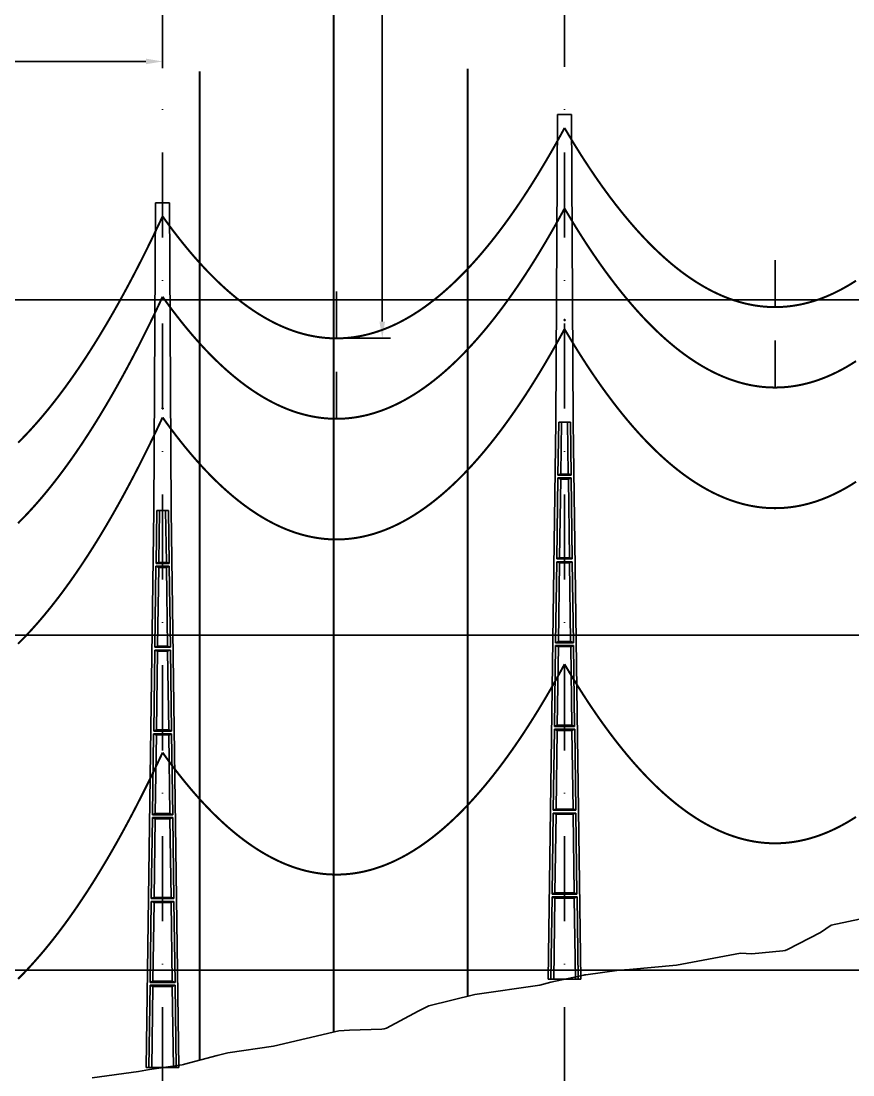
# Model space of a CAD drawing. Header units: metres. Extents: x -121 to 9872, y 3505 to 10721.
# Drawn here: x 6388.8 to 6513, y 6311.4 to 6468.6 of the extents above; entities that cross this region are included whole.
import ezdxf

# ---------------------------------------------------------------- set-up
doc = ezdxf.new("R2010")
doc.units = ezdxf.units.M
doc.header["$PDMODE"] = 2
doc.linetypes.add('DASHDOT', pattern=[25.4, 12.7, -6.35, 0, -6.35])
doc.linetypes.add('DASHED', pattern=[0.75, 0.5, -0.25])
for name, color, linetype in [('C-ROAD-PROF', 2, 'DASHED'), ('CON-EOL- FO', 101, 'Continuous'), ('CON-EOL- PROJEÇÃO', 22, 'Continuous'), ('CON-EOL-CA ARBUTUS', 144, 'Continuous'), ('CON-LTs-EXISTENTES', 180, 'Continuous'), ('cotas', 7, 'Continuous'), ('GRID', 253, 'Continuous'), ('POSTE DT', 7, 'Continuous')]:
    doc.layers.add(name, color=color, linetype=linetype)
doc.styles.get("Standard").update_dxf_attribs({"font": 'arial.ttf'})
doc.dimstyles.new('Copy of ISO-25', dxfattribs={"dimtxt": 2, "dimasz": 2.5, "dimexe": 1.25, "dimexo": 0.625, "dimtad": 1, "dimlfac": 0.1, "dimzin": 9, "dimtxsty": 'Standard', "dimcen": 2.5, "dimaunit": 1, "dimadec": 4, "dimazin": 3, "dimtfac": 1, "dimtmove": 0, "dimatfit": 3, "dimarcsym": 0})
doc.dimstyles.new('ISO-25', dxfattribs={"dimtxt": 2.5, "dimasz": 2.5, "dimexe": 1.25, "dimexo": 0.625, "dimtad": 1, "dimzin": 1, "dimtxsty": 'Standard', "dimcen": 2.5, "dimaunit": 1, "dimadec": 3, "dimazin": 3, "dimtfac": 1, "dimtmove": 0, "dimatfit": 3, "dimfxlon": 1, "dimarcsym": 0})

# ---------------------------------------------------------------- blocks, each defined once
blk = doc.blocks.new('*U10')
at = {"layer": 'POSTE DT', "extrusion": (0, 1, 0)}
for p, q in [((-3.31, 406.59), (-4.05, 262)), ((-3.31, 406.59), (3.31, 406.59)), ((3.31, 406.59), (4.06, 262)), ((-4.05, 262), (-7.72, 0)), ((-4.05, 262), (-4.05, 262)), ((-2.73, 262), (-3.08, 237.05)), ((-2.73, 262), (2.75, 262)), ((-1.42, 262), (-1.77, 237.57)), ((1.43, 262), (1.77, 237.57)), ((2.75, 262), (3.1, 237.05)), ((4.06, 262), (7.72, 0)), ((-3.1, 235.74), (-3.63, 197.65)), ((3.11, 235.73), (-3.1, 235.74)), ((3.1, 237.05), (-3.08, 237.05)), ((-1.8, 235.21), (-2.32, 198.19)), ((1.8, 235.21), (2.32, 198.19)), ((3.11, 235.73), (3.65, 197.65)), ((-3.65, 196.34), (-4.19, 158.25)), ((-2.35, 195.8), (-2.87, 158.8)), ((2.35, 195.8), (2.87, 158.8)), ((3.66, 196.34), (4.2, 158.25)), ((-4.21, 156.94), (-4.74, 118.85)), ((-2.9, 156.39), (-3.42, 119.41)), ((2.91, 156.39), (3.42, 119.41)), ((4.21, 156.94), (4.75, 118.85)), ((-4.76, 117.54), (-5.29, 79.45)), ((4.77, 117.54), (-4.76, 117.54)), ((4.75, 118.85), (-4.74, 118.85)), ((-3.46, 116.98), (-3.97, 80.02)), ((3.46, 116.98), (3.98, 80.02)), ((4.77, 117.54), (5.3, 79.45)), ((5.3, 79.45), (-5.29, 79.45)), ((-5.31, 78.14), (-5.85, 40.06)), ((5.32, 78.14), (-5.31, 78.14)), ((-4.01, 77.57), (-4.53, 40.63)), ((4.01, 77.57), (4.53, 40.63)), ((5.32, 78.14), (5.85, 40.06)), ((5.85, 40.06), (-5.85, 40.06)), ((-5.86, 38.74), (-6.41, 0)), ((5.87, 38.74), (-5.86, 38.74)), ((-4.56, 38.17), (-5.1, 0)), ((4.56, 38.17), (5.1, 0)), ((5.87, 38.74), (6.41, 0)), ((-6.41, 0), (-7.72, 0)), ((-5.1, 0), (-6.41, 0)), ((5.1, 0), (-5.1, 0)), ((6.41, 0), (5.1, 0)), ((7.72, 0), (6.41, 0))]:
    blk.add_line(p, q, dxfattribs=at)
at = {"layer": 'POSTE DT', "ltscale": 3}
for points in [[(-3.65, 196.34), (3.66, 196.34)], [(-3.63, 197.65), (3.65, 197.65)], [(-4.21, 156.94), (4.21, 156.94)], [(4.2, 158.25), (-4.19, 158.25)]]:
    blk.add_lwpolyline(points, dxfattribs=at)
at = {"layer": 'POSTE DT'}
for points, knots in [([(0.25, 309.94), (0.25, 309.93), (0.25, 309.93), (0.25, 309.92), (0.25, 309.91), (0.25, 309.9), (0.25, 309.89), (0.24, 309.85), (0.22, 309.82), (0.19, 309.77), (0.16, 309.74), (0.11, 309.71), (0.08, 309.7), (0.01, 309.68), (-0.02, 309.68), (-0.08, 309.7), (-0.11, 309.71), (-0.16, 309.74), (-0.18, 309.76), (-0.21, 309.8), (-0.22, 309.82), (-0.24, 309.85), (-0.24, 309.87), (-0.25, 309.89), (-0.25, 309.9), (-0.25, 309.92), (-0.25, 309.92), (-0.25, 309.93), (-0.25, 309.94), (-0.25, 309.95), (-0.25, 309.95), (-0.25, 309.96), (-0.25, 309.97), (-0.24, 310), (-0.23, 310.02), (-0.21, 310.07), (-0.2, 310.09), (-0.15, 310.14), (-0.13, 310.15), (-0.07, 310.18), (-0.03, 310.19), (0.03, 310.19), (0.06, 310.18), (0.12, 310.16), (0.14, 310.14), (0.18, 310.11), (0.2, 310.09), (0.21, 310.06), (0.22, 310.05), (0.23, 310.04), (0.24, 310.01), (0.24, 309.99), (0.25, 309.97), (0.25, 309.96), (0.25, 309.95), (0.25, 309.94), (0.25, 309.94), (0.25, 309.94), (0.25, 309.94)], [-54.728303, -54.728303, -54.728303, -54.728303, -54.309038, -54.309038, -53.647169, -53.647169, -52.532885, -52.532885, -48.86224, -48.86224, -45.282765, -45.282765, -41.52867, -41.52867, -37.867486, -37.867486, -34.454589, -34.454589, -31.301423, -31.301423, -28.48103, -28.48103, -26.961755, -26.961755, -25.7544, -25.7544, -25.136228, -25.136228, -24.64409, -24.64409, -24.094201, -24.094201, -23.191199, -23.191199, -20.494482, -20.494482, -17.342863, -17.342863, -13.645538, -13.645538, -9.835989, -9.835989, -6.296781, -6.296781, -3.005029, -3.005029, 0, 0, 0, 1.527594, 1.527594, 3.697216, 3.697216, 4.489727, 4.489727, 5.01438, 5.01438, 5.095313, 5.095313, 5.095313, 5.095313]), ([(-3.1, 235.74), (-2.88, 235.65), (-2.67, 235.56), (-2.23, 235.39), (-2.02, 235.3), (-1.8, 235.21)], [0.055576, 0.055576, 0.055576, 0.055576, 56.767409, 56.767409, 113.50757, 113.50757, 113.50757, 113.50757]), ([(-1.77, 237.57), (-1.99, 237.49), (-2.21, 237.4), (-2.64, 237.22), (-2.86, 237.14), (-3.08, 237.05)], [0, 0, 0, 0, 56.660495, 56.660495, 113.412826, 113.412826, 113.412826, 113.412826]), ([(-1.8, 235.21), (-1.2, 235.21), (-0.6, 235.21), (0.6, 235.21), (1.2, 235.21), (1.8, 235.21)], [0, 0, 0, 0, 68.567797, 68.567797, 137.136247, 137.136247, 137.136247, 137.136247]), ([(1.77, 237.57), (1.18, 237.57), (0.59, 237.57), (-0.59, 237.57), (-1.18, 237.57), (-1.77, 237.57)], [0, 0, 0, 0, 67.306894, 67.306894, 134.614447, 134.614447, 134.614447, 134.614447]), ([(3.1, 237.05), (2.87, 237.14), (2.65, 237.23), (2.21, 237.4), (1.99, 237.49), (1.77, 237.57)], [0, 0, 0, 0, 56.738948, 56.738948, 113.38731, 113.38731, 113.38731, 113.38731]), ([(1.8, 235.21), (2.02, 235.3), (2.24, 235.38), (2.68, 235.56), (2.89, 235.65), (3.11, 235.73)], [0, 0, 0, 0, 56.845349, 56.845349, 113.599799, 113.599799, 113.599799, 113.599799]), ([(-3.65, 196.34), (-3.43, 196.25), (-3.22, 196.16), (-2.78, 195.98), (-2.57, 195.89), (-2.35, 195.8)], [0.054307, 0.054307, 0.054307, 0.054307, 63.527131, 63.527131, 127.063246, 127.063246, 127.063246, 127.063246]), ([(-2.32, 198.19), (-2.54, 198.1), (-2.76, 198.01), (-3.2, 197.83), (-3.41, 197.74), (-3.63, 197.65)], [0, 0, 0, 0, 63.412073, 63.412073, 126.777421, 126.777421, 126.777421, 126.777421]), ([(-2.35, 195.8), (-1.57, 195.8), (-0.78, 195.8), (0.79, 195.8), (1.57, 195.8), (2.35, 195.8)], [0, 0, 0, 0, 89.585713, 89.585713, 179.17191, 179.17191, 179.17191, 179.17191]), ([(2.32, 198.19), (1.55, 198.19), (0.77, 198.19), (-0.77, 198.19), (-1.55, 198.19), (-2.32, 198.19)], [0, 0, 0, 0, 88.31008, 88.31008, 176.620652, 176.620652, 176.620652, 176.620652]), ([(3.65, 197.65), (3.43, 197.74), (3.2, 197.83), (2.76, 198.01), (2.54, 198.1), (2.32, 198.19)], [0, 0, 0, 0, 63.488119, 63.488119, 126.880939, 126.880939, 126.880939, 126.880939]), ([(2.35, 195.8), (2.57, 195.89), (2.79, 195.98), (3.23, 196.16), (3.45, 196.25), (3.66, 196.34)], [0, 0, 0, 0, 63.60246, 63.60246, 127.109696, 127.109696, 127.109696, 127.109696]), ([(-2.87, 158.8), (-3.09, 158.71), (-3.31, 158.62), (-3.75, 158.43), (-3.97, 158.34), (-4.19, 158.25)], [0, 0, 0, 0, 70.301707, 70.301707, 140.590947, 140.590947, 140.590947, 140.590947]), ([(2.87, 158.8), (1.92, 158.8), (0.96, 158.8), (-0.96, 158.8), (-1.91, 158.8), (-2.87, 158.8)], [0, 0, 0, 0, 109.314454, 109.314454, 218.629264, 218.629264, 218.629264, 218.629264]), ([(4.2, 158.25), (3.98, 158.34), (3.76, 158.44), (3.31, 158.62), (3.09, 158.71), (2.87, 158.8)], [0, 0, 0, 0, 70.379198, 70.379198, 140.659718, 140.659718, 140.659718, 140.659718]), ([(-4.21, 156.94), (-3.99, 156.85), (-3.77, 156.75), (-3.34, 156.57), (-3.12, 156.48), (-2.9, 156.39)], [0.053423, 0.053423, 0.053423, 0.053423, 70.429742, 70.429742, 140.90167, 140.90167, 140.90167, 140.90167]), ([(-2.9, 156.39), (-1.94, 156.39), (-0.97, 156.39), (0.97, 156.39), (1.94, 156.39), (2.91, 156.39)], [0, 0, 0, 0, 110.60219, 110.60219, 221.20473, 221.20473, 221.20473, 221.20473]), ([(2.91, 156.39), (3.12, 156.48), (3.34, 156.57), (3.78, 156.75), (4, 156.85), (4.21, 156.94)], [0, 0, 0, 0, 70.506649, 70.506649, 140.914701, 140.914701, 140.914701, 140.914701]), ([(-3.42, 119.41), (-3.64, 119.32), (-3.86, 119.23), (-4.3, 119.04), (-4.52, 118.95), (-4.74, 118.85)], [0, 0, 0, 0, 77.299547, 77.299547, 154.618634, 154.618634, 154.618634, 154.618634]), ([(3.42, 119.41), (2.28, 119.41), (1.14, 119.41), (-1.14, 119.41), (-2.28, 119.41), (-3.42, 119.41)], [0, 0, 0, 0, 130.319901, 130.319901, 260.640046, 260.640046, 260.640046, 260.640046]), ([(4.75, 118.85), (4.53, 118.95), (4.31, 119.04), (3.87, 119.23), (3.64, 119.32), (3.42, 119.41)], [0, 0, 0, 0, 77.381597, 77.381597, 154.66183, 154.66183, 154.66183, 154.66183]), ([(-4.76, 117.54), (-4.54, 117.45), (-4.32, 117.35), (-3.89, 117.17), (-3.67, 117.07), (-3.46, 116.98)], [0.052784, 0.052784, 0.052784, 0.052784, 77.438432, 77.438432, 154.950301, 154.950301, 154.950301, 154.950301]), ([(-3.46, 116.98), (-2.3, 116.98), (-1.15, 116.98), (1.15, 116.98), (2.31, 116.98), (3.46, 116.98)], [0, 0, 0, 0, 131.617604, 131.617604, 263.235447, 263.235447, 263.235447, 263.235447]), ([(3.46, 116.98), (3.68, 117.07), (3.89, 117.17), (4.33, 117.35), (4.55, 117.45), (4.77, 117.54)], [0, 0, 0, 0, 77.520013, 77.520013, 154.938747, 154.938747, 154.938747, 154.938747]), ([(-3.97, 80.02), (-4.19, 79.93), (-4.41, 79.83), (-4.85, 79.64), (-5.07, 79.55), (-5.29, 79.45)], [0, 0, 0, 0, 84.379671, 84.379671, 168.809376, 168.809376, 168.809376, 168.809376]), ([(3.98, 80.02), (2.65, 80.02), (1.33, 80.02), (-1.32, 80.02), (-2.65, 80.02), (-3.97, 80.02)], [0, 0, 0, 0, 151.326157, 151.326157, 302.652465, 302.652465, 302.652465, 302.652465]), ([(5.3, 79.45), (5.08, 79.55), (4.86, 79.64), (4.42, 79.83), (4.2, 79.93), (3.98, 80.02)], [0, 0, 0, 0, 84.46863, 84.46863, 168.833721, 168.833721, 168.833721, 168.833721]), ([(-5.31, 78.14), (-5.09, 78.05), (-4.88, 77.95), (-4.44, 77.76), (-4.23, 77.67), (-4.01, 77.57)], [0.052308, 0.052308, 0.052308, 0.052308, 84.527725, 84.527725, 169.158824, 169.158824, 169.158824, 169.158824]), ([(-4.01, 77.57), (-2.67, 77.57), (-1.34, 77.57), (1.34, 77.57), (2.67, 77.57), (4.01, 77.57)], [0, 0, 0, 0, 152.632212, 152.632212, 305.264569, 305.264569, 305.264569, 305.264569]), ([(4.01, 77.57), (4.23, 77.67), (4.45, 77.76), (4.88, 77.95), (5.1, 78.05), (5.32, 78.14)], [0, 0, 0, 0, 84.616316, 84.616316, 169.129178, 169.129178, 169.129178, 169.129178]), ([(-4.53, 40.63), (-4.75, 40.53), (-4.97, 40.44), (-5.41, 40.25), (-5.63, 40.15), (-5.85, 40.06)], [0, 0, 0, 0, 91.523648, 91.523648, 183.126775, 183.126775, 183.126775, 183.126775]), ([(4.53, 40.63), (3.02, 40.63), (1.51, 40.63), (-1.51, 40.63), (-3.02, 40.63), (-4.53, 40.63)], [0, 0, 0, 0, 172.33304, 172.33304, 344.666151, 344.666151, 344.666151, 344.666151]), ([(5.85, 40.06), (5.63, 40.15), (5.41, 40.25), (4.97, 40.44), (4.75, 40.53), (4.53, 40.63)], [0, 0, 0, 0, 91.621326, 91.621326, 183.137324, 183.137324, 183.137324, 183.137324]), ([(-5.86, 38.74), (-5.65, 38.65), (-5.43, 38.55), (-5, 38.36), (-4.78, 38.26), (-4.56, 38.17)], [0.026524, 0.026524, 0.026524, 0.026524, 91.679563, 91.679563, 183.466041, 183.466041, 183.466041, 183.466041]), ([(-4.56, 38.17), (-3.04, 38.17), (-1.52, 38.17), (1.52, 38.17), (3.04, 38.17), (4.56, 38.17)], [0, 0, 0, 0, 173.646192, 173.646192, 347.292451, 347.292451, 347.292451, 347.292451]), ([(4.56, 38.17), (4.78, 38.26), (5, 38.36), (5.43, 38.55), (5.65, 38.65), (5.87, 38.74)], [0, 0, 0, 0, 91.776928, 91.776928, 183.448614, 183.448614, 183.448614, 183.448614])]:
    blk.add_open_spline(points, degree=3, knots=knots, dxfattribs=at)
blk = doc.blocks.new('*D391')
at = {"layer": 'cotas', "color": 0, "lineweight": -2, "transparency": 16777216}
for p, q in [((6338.84, 6461.56), (6338.84, 6463.81)), ((6409.97, 6461.56), (6409.97, 6463.81)), ((6341.34, 6462.56), (6407.47, 6462.56))]:
    blk.add_line(p, q, dxfattribs=at)
at = {"layer": 'cotas', "color": 0, "transparency": 16777216}
for points in [[(6341.34, 6462.98), (6341.34, 6462.14), (6338.84, 6462.56)], [(6407.47, 6462.98), (6407.47, 6462.14), (6409.97, 6462.56)]]:
    blk.add_solid(points, dxfattribs=at)
at = {"layer": 'Defpoints', "color": 0, "transparency": 16777216}
for p in [(6409.97, 6462.56), (6409.97, 6441.45), (6338.84, 6434.06)]:
    blk.add_point(p, dxfattribs=at)
at = {"layer": 'cotas', "color": 0, "transparency": 16777216, "insert": (6374.41, 6464.44), "char_height": 2.5, "attachment_point": 5}
blk.add_mtext('71.12', dxfattribs=at)
blk = doc.blocks.new('*D435')
at = {"layer": 'cotas', "color": 0, "lineweight": -2, "transparency": 16777216}
for p, q in [((6436.16, 6553.45), (6444.01, 6553.45)), ((6442.76, 6423.75), (6442.76, 6550.95)), ((6436.12, 6421.25), (6444.01, 6421.25))]:
    blk.add_line(p, q, dxfattribs=at)
at = {"layer": 'cotas', "color": 0, "transparency": 16777216}
for points in [[(6442.34, 6550.95), (6443.18, 6550.95), (6442.76, 6553.45)], [(6442.34, 6423.75), (6443.18, 6423.75), (6442.76, 6421.25)]]:
    blk.add_solid(points, dxfattribs=at)
at = {"layer": 'Defpoints', "color": 0, "transparency": 16777216}
for p in [(6435.53, 6553.45), (6442.76, 6553.45), (6435.49, 6421.25)]:
    blk.add_point(p, dxfattribs=at)
at = {"layer": 'cotas', "color": 0, "transparency": 16777216, "insert": (6440.93, 6487.35), "char_height": 2, "attachment_point": 5, "rotation": 90}
blk.add_mtext('13,22', dxfattribs=at)

msp = doc.modelspace()

# ---------------------------------------------------------------- linework, layer by layer
at = {"layer": 'C-ROAD-PROF', "color": 0, "linetype": 'Continuous', "lineweight": -3}
msp.add_lwpolyline([(6399.466, 6310.907), (6406.353, 6311.888), (6408.029, 6312.178), (6412.913, 6312.874), (6413.069, 6312.9), (6413.227, 6312.939), (6418.132, 6314.271), (6419.732, 6314.659), (6426.528, 6315.667), (6436.282, 6317.919), (6437.867, 6318.014), (6442.689, 6318.161), (6443.035, 6318.228), (6443.378, 6318.352), (6448.104, 6320.856), (6449.714, 6321.65), (6456.558, 6323.335), (6466.286, 6324.745), (6467.939, 6325.205), (6472.843, 6326.247), (6473.002, 6326.269), (6473.16, 6326.302), (6478.115, 6326.973), (6479.687, 6327.073), (6486.698, 6327.735), (6496.253, 6329.498), (6497.944, 6329.427), (6502.546, 6329.875), (6502.898, 6329.938), (6503.24, 6330.09), (6508.16, 6332.604), (6509.751, 6333.707), (6516.587, 6335.152)], dxfattribs=at)
at = {"layer": 'CON-EOL- FO', "const_width": 0.3}
for points in [[(6409.968, 6409.453), (6410.267, 6409.036), (6410.565, 6408.624), (6410.864, 6408.216), (6411.162, 6407.814), (6411.461, 6407.416), (6411.759, 6407.023), (6412.058, 6406.635), (6412.356, 6406.252), (6412.655, 6405.874), (6412.953, 6405.5), (6413.252, 6405.131), (6413.55, 6404.768), (6413.849, 6404.409), (6414.147, 6404.055), (6414.446, 6403.705), (6414.744, 6403.361), (6415.043, 6403.021), (6415.341, 6402.687), (6415.64, 6402.357), (6415.938, 6402.032), (6416.237, 6401.712), (6416.535, 6401.396), (6416.834, 6401.086), (6417.133, 6400.78), (6417.431, 6400.479), (6417.73, 6400.183), (6418.028, 6399.892), (6418.327, 6399.606), (6418.625, 6399.324), (6418.924, 6399.047), (6419.222, 6398.775), (6419.521, 6398.508), (6419.819, 6398.246), (6420.118, 6397.989), (6420.416, 6397.736), (6420.715, 6397.489), (6421.013, 6397.246), (6421.312, 6397.008), (6421.61, 6396.774), (6421.909, 6396.546), (6422.207, 6396.322), (6422.506, 6396.104), (6422.804, 6395.89), (6423.103, 6395.681), (6423.401, 6395.476), (6423.7, 6395.277), (6423.998, 6395.082), (6424.297, 6394.892), (6424.595, 6394.707), (6424.894, 6394.527), (6425.192, 6394.352), (6425.491, 6394.181), (6425.789, 6394.016), (6426.088, 6393.855), (6426.386, 6393.699), (6426.685, 6393.547), (6426.983, 6393.401), (6427.282, 6393.259), (6427.58, 6393.122), (6427.879, 6392.99), (6428.177, 6392.863), (6428.476, 6392.741), (6428.774, 6392.623), (6429.073, 6392.511), (6429.371, 6392.403), (6429.67, 6392.299), (6429.968, 6392.201), (6430.267, 6392.108), (6430.565, 6392.019), (6430.864, 6391.935), (6431.162, 6391.856), (6431.461, 6391.782), (6431.759, 6391.712), (6432.058, 6391.648), (6432.356, 6391.588), (6432.655, 6391.533), (6432.953, 6391.483), (6433.252, 6391.437), (6433.55, 6391.397), (6433.849, 6391.361), (6434.147, 6391.33), (6434.446, 6391.304), (6434.744, 6391.283), (6435.043, 6391.266), (6435.341, 6391.255), (6435.64, 6391.248), (6435.938, 6391.246), (6436.237, 6391.248), (6436.535, 6391.256), (6436.834, 6391.268), (6437.133, 6391.285), (6437.431, 6391.307), (6437.73, 6391.334), (6438.028, 6391.366), (6438.327, 6391.402), (6438.625, 6391.443), (6438.924, 6391.489), (6439.222, 6391.54), (6439.521, 6391.596), (6439.819, 6391.656), (6440.118, 6391.722), (6440.416, 6391.792), (6440.715, 6391.867), (6441.013, 6391.946), (6441.312, 6392.031), (6441.61, 6392.12), (6441.909, 6392.215), (6442.207, 6392.314), (6442.506, 6392.417), (6442.804, 6392.526), (6443.103, 6392.639), (6443.401, 6392.758), (6443.7, 6392.881), (6443.998, 6393.008), (6444.297, 6393.141), (6444.595, 6393.279), (6444.894, 6393.421), (6445.192, 6393.568), (6445.491, 6393.72), (6445.789, 6393.877), (6446.088, 6394.038), (6446.386, 6394.205), (6446.685, 6394.376), (6446.983, 6394.552), (6447.282, 6394.733), (6447.58, 6394.919), (6447.879, 6395.109), (6448.177, 6395.304), (6448.476, 6395.504), (6448.774, 6395.709), (6449.073, 6395.919), (6449.371, 6396.134), (6449.67, 6396.353), (6449.968, 6396.577), (6450.267, 6396.807), (6450.565, 6397.04), (6450.864, 6397.279), (6451.162, 6397.523), (6451.461, 6397.771), (6451.759, 6398.024), (6452.058, 6398.282), (6452.356, 6398.545), (6452.655, 6398.813), (6452.953, 6399.085), (6453.252, 6399.363), (6453.55, 6399.645), (6453.849, 6399.932), (6454.147, 6400.224), (6454.446, 6400.521), (6454.744, 6400.822), (6455.043, 6401.128), (6455.341, 6401.44), (6455.64, 6401.756), (6455.938, 6402.077), (6456.237, 6402.402), (6456.535, 6402.733), (6456.834, 6403.068), (6457.133, 6403.408), (6457.431, 6403.754), (6457.73, 6404.103), (6458.028, 6404.458), (6458.327, 6404.818), (6458.625, 6405.182), (6458.924, 6405.552), (6459.222, 6405.926), (6459.521, 6406.305), (6459.819, 6406.689), (6460.118, 6407.077), (6460.416, 6407.471), (6460.715, 6407.869), (6461.013, 6408.273), (6461.312, 6408.681), (6461.61, 6409.094), (6461.909, 6409.511), (6462.207, 6409.934), (6462.506, 6410.362), (6462.804, 6410.794), (6463.103, 6411.231), (6463.401, 6411.673), (6463.7, 6412.12), (6463.998, 6412.572), (6464.297, 6413.029), (6464.595, 6413.491), (6464.894, 6413.957), (6465.192, 6414.428), (6465.491, 6414.905), (6465.789, 6415.386), (6466.088, 6415.872), (6466.386, 6416.363), (6466.685, 6416.858), (6466.983, 6417.359), (6467.282, 6417.864), (6467.58, 6418.375), (6467.879, 6418.89), (6468.177, 6419.41), (6468.476, 6419.935), (6468.774, 6420.465), (6469.073, 6421), (6469.371, 6421.539), (6469.67, 6422.084), (6469.968, 6422.633)], [(6469.968, 6422.633), (6470.316, 6422.043), (6470.664, 6421.46), (6471.013, 6420.883), (6471.361, 6420.313), (6471.709, 6419.749), (6472.057, 6419.192), (6472.405, 6418.642), (6472.753, 6418.098), (6473.101, 6417.561), (6473.449, 6417.031), (6473.797, 6416.507), (6474.145, 6415.99), (6474.493, 6415.479), (6474.841, 6414.975), (6475.189, 6414.478), (6475.537, 6413.987), (6475.885, 6413.503), (6476.233, 6413.026), (6476.581, 6412.555), (6476.93, 6412.09), (6477.278, 6411.632), (6477.626, 6411.181), (6477.974, 6410.737), (6478.322, 6410.299), (6478.67, 6409.867), (6479.018, 6409.443), (6479.366, 6409.024), (6479.714, 6408.613), (6480.062, 6408.208), (6480.41, 6407.809), (6480.758, 6407.417), (6481.106, 6407.032), (6481.454, 6406.654), (6481.802, 6406.281), (6482.15, 6405.916), (6482.498, 6405.557), (6482.847, 6405.204), (6483.195, 6404.859), (6483.543, 6404.519), (6483.891, 6404.187), (6484.239, 6403.861), (6484.587, 6403.541), (6484.935, 6403.228), (6485.283, 6402.922), (6485.631, 6402.622), (6485.979, 6402.329), (6486.327, 6402.042), (6486.675, 6401.762), (6487.023, 6401.488), (6487.371, 6401.221), (6487.719, 6400.961), (6488.067, 6400.707), (6488.415, 6400.459), (6488.764, 6400.219), (6489.112, 6399.984), (6489.46, 6399.757), (6489.808, 6399.536), (6490.156, 6399.321), (6490.504, 6399.113), (6490.852, 6398.912), (6491.2, 6398.717), (6491.548, 6398.528), (6491.896, 6398.346), (6492.244, 6398.171), (6492.592, 6398.002), (6492.94, 6397.84), (6493.288, 6397.685), (6493.636, 6397.536), (6493.984, 6397.393), (6494.333, 6397.257), (6494.681, 6397.128), (6495.029, 6397.005), (6495.377, 6396.888), (6495.725, 6396.779), (6496.073, 6396.675), (6496.421, 6396.579), (6496.769, 6396.488), (6497.117, 6396.405), (6497.465, 6396.328), (6497.813, 6396.257), (6498.161, 6396.193), (6498.509, 6396.136), (6498.857, 6396.085), (6499.205, 6396.04), (6499.553, 6396.003), (6499.901, 6395.971), (6500.25, 6395.946), (6500.598, 6395.928), (6500.946, 6395.917), (6501.294, 6395.911), (6501.642, 6395.913), (6501.99, 6395.921), (6502.338, 6395.935), (6502.686, 6395.956), (6503.034, 6395.984), (6503.382, 6396.018), (6503.73, 6396.059), (6504.078, 6396.106), (6504.426, 6396.16), (6504.774, 6396.22), (6505.122, 6396.287), (6505.47, 6396.36), (6505.818, 6396.44), (6506.167, 6396.526), (6506.515, 6396.619), (6506.863, 6396.719), (6507.211, 6396.825), (6507.559, 6396.938), (6507.907, 6397.057), (6508.255, 6397.182), (6508.603, 6397.315), (6508.951, 6397.453), (6509.299, 6397.599), (6509.647, 6397.751), (6509.995, 6397.909), (6510.343, 6398.074), (6510.691, 6398.246), (6511.039, 6398.424), (6511.387, 6398.608), (6511.735, 6398.8), (6512.084, 6398.997), (6512.432, 6399.202), (6512.78, 6399.412), (6513.128, 6399.63), (6513.476, 6399.854)], [(6388.403, 6375.677), (6388.756, 6376.031), (6389.11, 6376.391), (6389.463, 6376.757), (6389.817, 6377.13), (6390.171, 6377.51), (6390.524, 6377.897), (6390.878, 6378.29), (6391.231, 6378.69), (6391.585, 6379.096), (6391.938, 6379.509), (6392.292, 6379.929), (6392.645, 6380.356), (6392.999, 6380.789), (6393.352, 6381.228), (6393.706, 6381.675), (6394.059, 6382.128), (6394.413, 6382.588), (6394.766, 6383.054), (6395.12, 6383.528), (6395.474, 6384.007), (6395.827, 6384.494), (6396.181, 6384.987), (6396.534, 6385.487), (6396.888, 6385.994), (6397.241, 6386.507), (6397.595, 6387.027), (6397.948, 6387.553), (6398.302, 6388.087), (6398.655, 6388.627), (6399.009, 6389.173), (6399.362, 6389.727), (6399.716, 6390.287), (6400.069, 6390.854), (6400.423, 6391.427), (6400.776, 6392.007), (6401.13, 6392.594), (6401.484, 6393.188), (6401.837, 6393.788), (6402.191, 6394.395), (6402.544, 6395.009), (6402.898, 6395.63), (6403.251, 6396.257), (6403.605, 6396.891), (6403.958, 6397.531), (6404.312, 6398.179), (6404.665, 6398.833), (6405.019, 6399.494), (6405.372, 6400.161), (6405.726, 6400.835), (6406.079, 6401.516), (6406.433, 6402.204), (6406.787, 6402.899), (6407.14, 6403.6), (6407.494, 6404.308), (6407.847, 6405.023), (6408.201, 6405.744), (6408.554, 6406.473), (6408.908, 6407.208), (6409.261, 6407.949), (6409.615, 6408.698), (6409.968, 6409.453)]]:
    msp.add_lwpolyline(points, dxfattribs=at)
at = {"layer": 'CON-EOL- PROJEÇÃO', "lineweight": 30, "const_width": 0.3}
for points in [[(6409.968, 6359.453), (6410.267, 6359.036), (6410.565, 6358.624), (6410.864, 6358.216), (6411.162, 6357.814), (6411.461, 6357.416), (6411.759, 6357.023), (6412.058, 6356.635), (6412.356, 6356.252), (6412.655, 6355.874), (6412.953, 6355.5), (6413.252, 6355.131), (6413.55, 6354.768), (6413.849, 6354.409), (6414.147, 6354.055), (6414.446, 6353.705), (6414.744, 6353.361), (6415.043, 6353.021), (6415.341, 6352.687), (6415.64, 6352.357), (6415.938, 6352.032), (6416.237, 6351.712), (6416.535, 6351.396), (6416.834, 6351.086), (6417.133, 6350.78), (6417.431, 6350.479), (6417.73, 6350.183), (6418.028, 6349.892), (6418.327, 6349.606), (6418.625, 6349.324), (6418.924, 6349.047), (6419.222, 6348.775), (6419.521, 6348.508), (6419.819, 6348.246), (6420.118, 6347.989), (6420.416, 6347.736), (6420.715, 6347.489), (6421.013, 6347.246), (6421.312, 6347.008), (6421.61, 6346.774), (6421.909, 6346.546), (6422.207, 6346.322), (6422.506, 6346.104), (6422.804, 6345.89), (6423.103, 6345.681), (6423.401, 6345.476), (6423.7, 6345.277), (6423.998, 6345.082), (6424.297, 6344.892), (6424.595, 6344.707), (6424.894, 6344.527), (6425.192, 6344.352), (6425.491, 6344.181), (6425.789, 6344.016), (6426.088, 6343.855), (6426.386, 6343.699), (6426.685, 6343.547), (6426.983, 6343.401), (6427.282, 6343.259), (6427.58, 6343.122), (6427.879, 6342.99), (6428.177, 6342.863), (6428.476, 6342.741), (6428.774, 6342.623), (6429.073, 6342.511), (6429.371, 6342.403), (6429.67, 6342.299), (6429.968, 6342.201), (6430.267, 6342.108), (6430.565, 6342.019), (6430.864, 6341.935), (6431.162, 6341.856), (6431.461, 6341.782), (6431.759, 6341.712), (6432.058, 6341.648), (6432.356, 6341.588), (6432.655, 6341.533), (6432.953, 6341.483), (6433.252, 6341.437), (6433.55, 6341.397), (6433.849, 6341.361), (6434.147, 6341.33), (6434.446, 6341.304), (6434.744, 6341.283), (6435.043, 6341.266), (6435.341, 6341.255), (6435.64, 6341.248), (6435.938, 6341.246), (6436.237, 6341.248), (6436.535, 6341.256), (6436.834, 6341.268), (6437.133, 6341.285), (6437.431, 6341.307), (6437.73, 6341.334), (6438.028, 6341.366), (6438.327, 6341.402), (6438.625, 6341.443), (6438.924, 6341.489), (6439.222, 6341.54), (6439.521, 6341.596), (6439.819, 6341.656), (6440.118, 6341.722), (6440.416, 6341.792), (6440.715, 6341.867), (6441.013, 6341.946), (6441.312, 6342.031), (6441.61, 6342.12), (6441.909, 6342.215), (6442.207, 6342.313), (6442.506, 6342.417), (6442.804, 6342.526), (6443.103, 6342.639), (6443.401, 6342.758), (6443.7, 6342.881), (6443.998, 6343.008), (6444.297, 6343.141), (6444.595, 6343.279), (6444.894, 6343.421), (6445.192, 6343.568), (6445.491, 6343.72), (6445.789, 6343.877), (6446.088, 6344.038), (6446.386, 6344.205), (6446.685, 6344.376), (6446.983, 6344.552), (6447.282, 6344.733), (6447.58, 6344.919), (6447.879, 6345.109), (6448.177, 6345.304), (6448.476, 6345.504), (6448.774, 6345.709), (6449.073, 6345.919), (6449.371, 6346.134), (6449.67, 6346.353), (6449.968, 6346.577), (6450.267, 6346.807), (6450.565, 6347.04), (6450.864, 6347.279), (6451.162, 6347.523), (6451.461, 6347.771), (6451.759, 6348.024), (6452.058, 6348.282), (6452.356, 6348.545), (6452.655, 6348.813), (6452.953, 6349.085), (6453.252, 6349.363), (6453.55, 6349.645), (6453.849, 6349.932), (6454.147, 6350.224), (6454.446, 6350.521), (6454.744, 6350.822), (6455.043, 6351.128), (6455.341, 6351.44), (6455.64, 6351.756), (6455.938, 6352.077), (6456.237, 6352.402), (6456.535, 6352.733), (6456.834, 6353.068), (6457.133, 6353.408), (6457.431, 6353.754), (6457.73, 6354.103), (6458.028, 6354.458), (6458.327, 6354.818), (6458.625, 6355.182), (6458.924, 6355.552), (6459.222, 6355.926), (6459.521, 6356.305), (6459.819, 6356.689), (6460.118, 6357.077), (6460.416, 6357.471), (6460.715, 6357.869), (6461.013, 6358.273), (6461.312, 6358.681), (6461.61, 6359.094), (6461.909, 6359.511), (6462.207, 6359.934), (6462.506, 6360.362), (6462.804, 6360.794), (6463.103, 6361.231), (6463.401, 6361.673), (6463.7, 6362.12), (6463.998, 6362.572), (6464.297, 6363.029), (6464.595, 6363.491), (6464.894, 6363.957), (6465.192, 6364.428), (6465.491, 6364.905), (6465.789, 6365.386), (6466.088, 6365.872), (6466.386, 6366.363), (6466.685, 6366.858), (6466.983, 6367.359), (6467.282, 6367.864), (6467.58, 6368.375), (6467.879, 6368.89), (6468.177, 6369.41), (6468.476, 6369.935), (6468.774, 6370.465), (6469.073, 6371), (6469.371, 6371.539), (6469.67, 6372.084), (6469.968, 6372.633)], [(6469.968, 6372.633), (6470.316, 6372.043), (6470.664, 6371.46), (6471.013, 6370.883), (6471.361, 6370.313), (6471.709, 6369.749), (6472.057, 6369.192), (6472.405, 6368.642), (6472.753, 6368.098), (6473.101, 6367.561), (6473.449, 6367.031), (6473.797, 6366.507), (6474.145, 6365.99), (6474.493, 6365.479), (6474.841, 6364.975), (6475.189, 6364.478), (6475.537, 6363.987), (6475.885, 6363.503), (6476.233, 6363.026), (6476.581, 6362.555), (6476.93, 6362.09), (6477.278, 6361.632), (6477.626, 6361.181), (6477.974, 6360.737), (6478.322, 6360.299), (6478.67, 6359.867), (6479.018, 6359.443), (6479.366, 6359.024), (6479.714, 6358.613), (6480.062, 6358.208), (6480.41, 6357.809), (6480.758, 6357.417), (6481.106, 6357.032), (6481.454, 6356.654), (6481.802, 6356.281), (6482.15, 6355.916), (6482.498, 6355.557), (6482.847, 6355.204), (6483.195, 6354.859), (6483.543, 6354.519), (6483.891, 6354.187), (6484.239, 6353.861), (6484.587, 6353.541), (6484.935, 6353.228), (6485.283, 6352.922), (6485.631, 6352.622), (6485.979, 6352.329), (6486.327, 6352.042), (6486.675, 6351.762), (6487.023, 6351.488), (6487.371, 6351.221), (6487.719, 6350.961), (6488.067, 6350.707), (6488.415, 6350.459), (6488.764, 6350.219), (6489.112, 6349.984), (6489.46, 6349.757), (6489.808, 6349.536), (6490.156, 6349.321), (6490.504, 6349.113), (6490.852, 6348.912), (6491.2, 6348.717), (6491.548, 6348.528), (6491.896, 6348.346), (6492.244, 6348.171), (6492.592, 6348.002), (6492.94, 6347.84), (6493.288, 6347.685), (6493.636, 6347.536), (6493.984, 6347.393), (6494.333, 6347.257), (6494.681, 6347.128), (6495.029, 6347.005), (6495.377, 6346.888), (6495.725, 6346.779), (6496.073, 6346.675), (6496.421, 6346.579), (6496.769, 6346.488), (6497.117, 6346.405), (6497.465, 6346.328), (6497.813, 6346.257), (6498.161, 6346.193), (6498.509, 6346.136), (6498.857, 6346.085), (6499.205, 6346.04), (6499.553, 6346.003), (6499.901, 6345.971), (6500.25, 6345.946), (6500.598, 6345.928), (6500.946, 6345.917), (6501.294, 6345.911), (6501.642, 6345.913), (6501.99, 6345.921), (6502.338, 6345.935), (6502.686, 6345.956), (6503.034, 6345.984), (6503.382, 6346.018), (6503.73, 6346.059), (6504.078, 6346.106), (6504.426, 6346.16), (6504.774, 6346.22), (6505.122, 6346.287), (6505.47, 6346.36), (6505.818, 6346.44), (6506.167, 6346.526), (6506.515, 6346.619), (6506.863, 6346.719), (6507.211, 6346.825), (6507.559, 6346.938), (6507.907, 6347.057), (6508.255, 6347.182), (6508.603, 6347.315), (6508.951, 6347.453), (6509.299, 6347.599), (6509.647, 6347.751), (6509.995, 6347.909), (6510.343, 6348.074), (6510.691, 6348.246), (6511.039, 6348.424), (6511.387, 6348.608), (6511.735, 6348.8), (6512.084, 6348.997), (6512.432, 6349.202), (6512.78, 6349.412), (6513.128, 6349.63), (6513.476, 6349.854)], [(6388.403, 6325.677), (6388.756, 6326.031), (6389.11, 6326.391), (6389.463, 6326.757), (6389.817, 6327.13), (6390.171, 6327.51), (6390.524, 6327.897), (6390.878, 6328.29), (6391.231, 6328.69), (6391.585, 6329.096), (6391.938, 6329.509), (6392.292, 6329.929), (6392.645, 6330.356), (6392.999, 6330.789), (6393.352, 6331.228), (6393.706, 6331.675), (6394.059, 6332.128), (6394.413, 6332.588), (6394.766, 6333.054), (6395.12, 6333.528), (6395.474, 6334.007), (6395.827, 6334.494), (6396.181, 6334.987), (6396.534, 6335.487), (6396.888, 6335.994), (6397.241, 6336.507), (6397.595, 6337.027), (6397.948, 6337.553), (6398.302, 6338.087), (6398.655, 6338.627), (6399.009, 6339.173), (6399.362, 6339.727), (6399.716, 6340.287), (6400.069, 6340.854), (6400.423, 6341.427), (6400.776, 6342.007), (6401.13, 6342.594), (6401.484, 6343.188), (6401.837, 6343.788), (6402.191, 6344.395), (6402.544, 6345.009), (6402.898, 6345.63), (6403.251, 6346.257), (6403.605, 6346.891), (6403.958, 6347.531), (6404.312, 6348.179), (6404.665, 6348.833), (6405.019, 6349.494), (6405.372, 6350.161), (6405.726, 6350.835), (6406.079, 6351.516), (6406.433, 6352.204), (6406.787, 6352.899), (6407.14, 6353.6), (6407.494, 6354.308), (6407.847, 6355.023), (6408.201, 6355.744), (6408.554, 6356.473), (6408.908, 6357.208), (6409.261, 6357.949), (6409.615, 6358.698), (6409.968, 6359.453)]]:
    msp.add_lwpolyline(points, dxfattribs=at)
at = {"layer": 'CON-EOL-CA ARBUTUS'}
for p, q in [((6501.393, 6425.911), (6501.393, 6432.911)), ((6435.918, 6421.246), (6435.918, 6428.246)), ((6501.393, 6413.911), (6501.393, 6420.911)), ((6435.918, 6409.246), (6435.918, 6416.246))]:
    msp.add_line(p, q, dxfattribs=at)
at = {"layer": 'CON-EOL-CA ARBUTUS', "const_width": 0.3}
for points in [[(6409.968, 6439.453), (6410.267, 6439.036), (6410.565, 6438.624), (6410.864, 6438.216), (6411.162, 6437.814), (6411.461, 6437.416), (6411.759, 6437.023), (6412.058, 6436.635), (6412.356, 6436.252), (6412.655, 6435.874), (6412.953, 6435.5), (6413.252, 6435.131), (6413.55, 6434.768), (6413.849, 6434.409), (6414.147, 6434.055), (6414.446, 6433.705), (6414.744, 6433.361), (6415.043, 6433.021), (6415.341, 6432.687), (6415.64, 6432.357), (6415.938, 6432.032), (6416.237, 6431.712), (6416.535, 6431.396), (6416.834, 6431.086), (6417.133, 6430.78), (6417.431, 6430.479), (6417.73, 6430.183), (6418.028, 6429.892), (6418.327, 6429.606), (6418.625, 6429.324), (6418.924, 6429.047), (6419.222, 6428.775), (6419.521, 6428.508), (6419.819, 6428.246), (6420.118, 6427.989), (6420.416, 6427.736), (6420.715, 6427.489), (6421.013, 6427.246), (6421.312, 6427.008), (6421.61, 6426.774), (6421.909, 6426.546), (6422.207, 6426.322), (6422.506, 6426.104), (6422.804, 6425.89), (6423.103, 6425.681), (6423.401, 6425.476), (6423.7, 6425.277), (6423.998, 6425.082), (6424.297, 6424.892), (6424.595, 6424.707), (6424.894, 6424.527), (6425.192, 6424.352), (6425.491, 6424.181), (6425.789, 6424.016), (6426.088, 6423.855), (6426.386, 6423.699), (6426.685, 6423.547), (6426.983, 6423.401), (6427.282, 6423.259), (6427.58, 6423.122), (6427.879, 6422.99), (6428.177, 6422.863), (6428.476, 6422.741), (6428.774, 6422.623), (6429.073, 6422.511), (6429.371, 6422.403), (6429.67, 6422.299), (6429.968, 6422.201), (6430.267, 6422.108), (6430.565, 6422.019), (6430.864, 6421.935), (6431.162, 6421.856), (6431.461, 6421.782), (6431.759, 6421.712), (6432.058, 6421.648), (6432.356, 6421.588), (6432.655, 6421.533), (6432.953, 6421.483), (6433.252, 6421.437), (6433.55, 6421.397), (6433.849, 6421.361), (6434.147, 6421.33), (6434.446, 6421.304), (6434.744, 6421.283), (6435.043, 6421.266), (6435.341, 6421.255), (6435.64, 6421.248), (6435.938, 6421.246), (6436.237, 6421.248), (6436.535, 6421.256), (6436.834, 6421.268), (6437.133, 6421.285), (6437.431, 6421.307), (6437.73, 6421.334), (6438.028, 6421.366), (6438.327, 6421.402), (6438.625, 6421.443), (6438.924, 6421.489), (6439.222, 6421.54), (6439.521, 6421.596), (6439.819, 6421.656), (6440.118, 6421.722), (6440.416, 6421.792), (6440.715, 6421.867), (6441.013, 6421.946), (6441.312, 6422.031), (6441.61, 6422.12), (6441.909, 6422.215), (6442.207, 6422.313), (6442.506, 6422.417), (6442.804, 6422.526), (6443.103, 6422.639), (6443.401, 6422.758), (6443.7, 6422.881), (6443.998, 6423.008), (6444.297, 6423.141), (6444.595, 6423.279), (6444.894, 6423.421), (6445.192, 6423.568), (6445.491, 6423.72), (6445.789, 6423.877), (6446.088, 6424.038), (6446.386, 6424.205), (6446.685, 6424.376), (6446.983, 6424.552), (6447.282, 6424.733), (6447.58, 6424.919), (6447.879, 6425.109), (6448.177, 6425.304), (6448.476, 6425.504), (6448.774, 6425.709), (6449.073, 6425.919), (6449.371, 6426.134), (6449.67, 6426.353), (6449.968, 6426.577), (6450.267, 6426.807), (6450.565, 6427.04), (6450.864, 6427.279), (6451.162, 6427.523), (6451.461, 6427.771), (6451.759, 6428.024), (6452.058, 6428.282), (6452.356, 6428.545), (6452.655, 6428.813), (6452.953, 6429.085), (6453.252, 6429.363), (6453.55, 6429.645), (6453.849, 6429.932), (6454.147, 6430.224), (6454.446, 6430.521), (6454.744, 6430.822), (6455.043, 6431.128), (6455.341, 6431.44), (6455.64, 6431.756), (6455.938, 6432.077), (6456.237, 6432.402), (6456.535, 6432.733), (6456.834, 6433.068), (6457.133, 6433.408), (6457.431, 6433.754), (6457.73, 6434.103), (6458.028, 6434.458), (6458.327, 6434.818), (6458.625, 6435.182), (6458.924, 6435.552), (6459.222, 6435.926), (6459.521, 6436.305), (6459.819, 6436.689), (6460.118, 6437.077), (6460.416, 6437.471), (6460.715, 6437.869), (6461.013, 6438.273), (6461.312, 6438.681), (6461.61, 6439.094), (6461.909, 6439.511), (6462.207, 6439.934), (6462.506, 6440.362), (6462.804, 6440.794), (6463.103, 6441.231), (6463.401, 6441.673), (6463.7, 6442.12), (6463.998, 6442.572), (6464.297, 6443.029), (6464.595, 6443.491), (6464.894, 6443.957), (6465.192, 6444.428), (6465.491, 6444.905), (6465.789, 6445.386), (6466.088, 6445.872), (6466.386, 6446.363), (6466.685, 6446.858), (6466.983, 6447.359), (6467.282, 6447.864), (6467.58, 6448.375), (6467.879, 6448.89), (6468.177, 6449.41), (6468.476, 6449.935), (6468.774, 6450.465), (6469.073, 6451), (6469.371, 6451.539), (6469.67, 6452.084), (6469.968, 6452.633)], [(6469.968, 6452.633), (6470.316, 6452.043), (6470.664, 6451.46), (6471.013, 6450.883), (6471.361, 6450.313), (6471.709, 6449.749), (6472.057, 6449.192), (6472.405, 6448.642), (6472.753, 6448.098), (6473.101, 6447.561), (6473.449, 6447.031), (6473.797, 6446.507), (6474.145, 6445.99), (6474.493, 6445.479), (6474.841, 6444.975), (6475.189, 6444.478), (6475.537, 6443.987), (6475.885, 6443.503), (6476.233, 6443.026), (6476.581, 6442.555), (6476.93, 6442.09), (6477.278, 6441.632), (6477.626, 6441.181), (6477.974, 6440.737), (6478.322, 6440.299), (6478.67, 6439.867), (6479.018, 6439.443), (6479.366, 6439.024), (6479.714, 6438.613), (6480.062, 6438.208), (6480.41, 6437.809), (6480.758, 6437.417), (6481.106, 6437.032), (6481.454, 6436.654), (6481.802, 6436.281), (6482.15, 6435.916), (6482.498, 6435.557), (6482.847, 6435.204), (6483.195, 6434.859), (6483.543, 6434.519), (6483.891, 6434.187), (6484.239, 6433.861), (6484.587, 6433.541), (6484.935, 6433.228), (6485.283, 6432.922), (6485.631, 6432.622), (6485.979, 6432.329), (6486.327, 6432.042), (6486.675, 6431.762), (6487.023, 6431.488), (6487.371, 6431.221), (6487.719, 6430.961), (6488.067, 6430.707), (6488.415, 6430.459), (6488.764, 6430.219), (6489.112, 6429.984), (6489.46, 6429.757), (6489.808, 6429.536), (6490.156, 6429.321), (6490.504, 6429.113), (6490.852, 6428.912), (6491.2, 6428.717), (6491.548, 6428.528), (6491.896, 6428.346), (6492.244, 6428.171), (6492.592, 6428.002), (6492.94, 6427.84), (6493.288, 6427.685), (6493.636, 6427.536), (6493.984, 6427.393), (6494.333, 6427.257), (6494.681, 6427.128), (6495.029, 6427.005), (6495.377, 6426.888), (6495.725, 6426.779), (6496.073, 6426.675), (6496.421, 6426.579), (6496.769, 6426.488), (6497.117, 6426.405), (6497.465, 6426.328), (6497.813, 6426.257), (6498.161, 6426.193), (6498.509, 6426.136), (6498.857, 6426.085), (6499.205, 6426.04), (6499.553, 6426.003), (6499.901, 6425.971), (6500.25, 6425.946), (6500.598, 6425.928), (6500.946, 6425.917), (6501.294, 6425.911), (6501.642, 6425.913), (6501.99, 6425.921), (6502.338, 6425.935), (6502.686, 6425.956), (6503.034, 6425.984), (6503.382, 6426.018), (6503.73, 6426.059), (6504.078, 6426.106), (6504.426, 6426.16), (6504.774, 6426.22), (6505.122, 6426.287), (6505.47, 6426.36), (6505.818, 6426.44), (6506.167, 6426.526), (6506.515, 6426.619), (6506.863, 6426.719), (6507.211, 6426.825), (6507.559, 6426.938), (6507.907, 6427.057), (6508.255, 6427.182), (6508.603, 6427.315), (6508.951, 6427.453), (6509.299, 6427.599), (6509.647, 6427.751), (6509.995, 6427.909), (6510.343, 6428.074), (6510.691, 6428.246), (6511.039, 6428.424), (6511.387, 6428.608), (6511.735, 6428.8), (6512.084, 6428.997), (6512.432, 6429.202), (6512.78, 6429.412), (6513.128, 6429.63), (6513.476, 6429.854)], [(6409.968, 6427.453), (6410.267, 6427.036), (6410.565, 6426.624), (6410.864, 6426.216), (6411.162, 6425.814), (6411.461, 6425.416), (6411.759, 6425.023), (6412.058, 6424.635), (6412.356, 6424.252), (6412.655, 6423.874), (6412.953, 6423.5), (6413.252, 6423.131), (6413.55, 6422.768), (6413.849, 6422.409), (6414.147, 6422.055), (6414.446, 6421.705), (6414.744, 6421.361), (6415.043, 6421.021), (6415.341, 6420.687), (6415.64, 6420.357), (6415.938, 6420.032), (6416.237, 6419.712), (6416.535, 6419.396), (6416.834, 6419.086), (6417.133, 6418.78), (6417.431, 6418.479), (6417.73, 6418.183), (6418.028, 6417.892), (6418.327, 6417.606), (6418.625, 6417.324), (6418.924, 6417.047), (6419.222, 6416.775), (6419.521, 6416.508), (6419.819, 6416.246), (6420.118, 6415.989), (6420.416, 6415.736), (6420.715, 6415.489), (6421.013, 6415.246), (6421.312, 6415.008), (6421.61, 6414.774), (6421.909, 6414.546), (6422.207, 6414.322), (6422.506, 6414.104), (6422.804, 6413.89), (6423.103, 6413.681), (6423.401, 6413.476), (6423.7, 6413.277), (6423.998, 6413.082), (6424.297, 6412.892), (6424.595, 6412.707), (6424.894, 6412.527), (6425.192, 6412.352), (6425.491, 6412.181), (6425.789, 6412.016), (6426.088, 6411.855), (6426.386, 6411.699), (6426.685, 6411.547), (6426.983, 6411.401), (6427.282, 6411.259), (6427.58, 6411.122), (6427.879, 6410.99), (6428.177, 6410.863), (6428.476, 6410.741), (6428.774, 6410.623), (6429.073, 6410.511), (6429.371, 6410.403), (6429.67, 6410.299), (6429.968, 6410.201), (6430.267, 6410.108), (6430.565, 6410.019), (6430.864, 6409.935), (6431.162, 6409.856), (6431.461, 6409.782), (6431.759, 6409.712), (6432.058, 6409.648), (6432.356, 6409.588), (6432.655, 6409.533), (6432.953, 6409.483), (6433.252, 6409.437), (6433.55, 6409.397), (6433.849, 6409.361), (6434.147, 6409.33), (6434.446, 6409.304), (6434.744, 6409.283), (6435.043, 6409.266), (6435.341, 6409.255), (6435.64, 6409.248), (6435.938, 6409.246), (6436.237, 6409.248), (6436.535, 6409.256), (6436.834, 6409.268), (6437.133, 6409.285), (6437.431, 6409.307), (6437.73, 6409.334), (6438.028, 6409.366), (6438.327, 6409.402), (6438.625, 6409.443), (6438.924, 6409.489), (6439.222, 6409.54), (6439.521, 6409.596), (6439.819, 6409.656), (6440.118, 6409.722), (6440.416, 6409.792), (6440.715, 6409.867), (6441.013, 6409.946), (6441.312, 6410.031), (6441.61, 6410.12), (6441.909, 6410.215), (6442.207, 6410.314), (6442.506, 6410.417), (6442.804, 6410.526), (6443.103, 6410.639), (6443.401, 6410.758), (6443.7, 6410.881), (6443.998, 6411.008), (6444.297, 6411.141), (6444.595, 6411.279), (6444.894, 6411.421), (6445.192, 6411.568), (6445.491, 6411.72), (6445.789, 6411.877), (6446.088, 6412.038), (6446.386, 6412.205), (6446.685, 6412.376), (6446.983, 6412.552), (6447.282, 6412.733), (6447.58, 6412.919), (6447.879, 6413.109), (6448.177, 6413.304), (6448.476, 6413.504), (6448.774, 6413.709), (6449.073, 6413.919), (6449.371, 6414.134), (6449.67, 6414.353), (6449.968, 6414.577), (6450.267, 6414.807), (6450.565, 6415.04), (6450.864, 6415.279), (6451.162, 6415.523), (6451.461, 6415.771), (6451.759, 6416.024), (6452.058, 6416.282), (6452.356, 6416.545), (6452.655, 6416.813), (6452.953, 6417.085), (6453.252, 6417.363), (6453.55, 6417.645), (6453.849, 6417.932), (6454.147, 6418.224), (6454.446, 6418.521), (6454.744, 6418.822), (6455.043, 6419.128), (6455.341, 6419.44), (6455.64, 6419.756), (6455.938, 6420.077), (6456.237, 6420.402), (6456.535, 6420.733), (6456.834, 6421.068), (6457.133, 6421.408), (6457.431, 6421.754), (6457.73, 6422.103), (6458.028, 6422.458), (6458.327, 6422.818), (6458.625, 6423.182), (6458.924, 6423.552), (6459.222, 6423.926), (6459.521, 6424.305), (6459.819, 6424.689), (6460.118, 6425.077), (6460.416, 6425.471), (6460.715, 6425.869), (6461.013, 6426.273), (6461.312, 6426.681), (6461.61, 6427.094), (6461.909, 6427.511), (6462.207, 6427.934), (6462.506, 6428.362), (6462.804, 6428.794), (6463.103, 6429.231), (6463.401, 6429.673), (6463.7, 6430.12), (6463.998, 6430.572), (6464.297, 6431.029), (6464.595, 6431.491), (6464.894, 6431.957), (6465.192, 6432.428), (6465.491, 6432.905), (6465.789, 6433.386), (6466.088, 6433.872), (6466.386, 6434.363), (6466.685, 6434.858), (6466.983, 6435.359), (6467.282, 6435.864), (6467.58, 6436.375), (6467.879, 6436.89), (6468.177, 6437.41), (6468.476, 6437.935), (6468.774, 6438.465), (6469.073, 6439), (6469.371, 6439.539), (6469.67, 6440.084), (6469.968, 6440.633)], [(6469.968, 6440.633), (6470.316, 6440.043), (6470.664, 6439.46), (6471.013, 6438.883), (6471.361, 6438.313), (6471.709, 6437.749), (6472.057, 6437.192), (6472.405, 6436.642), (6472.753, 6436.098), (6473.101, 6435.561), (6473.449, 6435.031), (6473.797, 6434.507), (6474.145, 6433.99), (6474.493, 6433.479), (6474.841, 6432.975), (6475.189, 6432.478), (6475.537, 6431.987), (6475.885, 6431.503), (6476.233, 6431.026), (6476.581, 6430.555), (6476.93, 6430.09), (6477.278, 6429.632), (6477.626, 6429.181), (6477.974, 6428.737), (6478.322, 6428.299), (6478.67, 6427.867), (6479.018, 6427.443), (6479.366, 6427.024), (6479.714, 6426.613), (6480.062, 6426.208), (6480.41, 6425.809), (6480.758, 6425.417), (6481.106, 6425.032), (6481.454, 6424.654), (6481.802, 6424.281), (6482.15, 6423.916), (6482.498, 6423.557), (6482.847, 6423.204), (6483.195, 6422.859), (6483.543, 6422.519), (6483.891, 6422.187), (6484.239, 6421.861), (6484.587, 6421.541), (6484.935, 6421.228), (6485.283, 6420.922), (6485.631, 6420.622), (6485.979, 6420.329), (6486.327, 6420.042), (6486.675, 6419.762), (6487.023, 6419.488), (6487.371, 6419.221), (6487.719, 6418.961), (6488.067, 6418.707), (6488.415, 6418.459), (6488.764, 6418.219), (6489.112, 6417.984), (6489.46, 6417.757), (6489.808, 6417.536), (6490.156, 6417.321), (6490.504, 6417.113), (6490.852, 6416.912), (6491.2, 6416.717), (6491.548, 6416.528), (6491.896, 6416.346), (6492.244, 6416.171), (6492.592, 6416.002), (6492.94, 6415.84), (6493.288, 6415.685), (6493.636, 6415.536), (6493.984, 6415.393), (6494.333, 6415.257), (6494.681, 6415.128), (6495.029, 6415.005), (6495.377, 6414.888), (6495.725, 6414.779), (6496.073, 6414.675), (6496.421, 6414.579), (6496.769, 6414.488), (6497.117, 6414.405), (6497.465, 6414.328), (6497.813, 6414.257), (6498.161, 6414.193), (6498.509, 6414.136), (6498.857, 6414.085), (6499.205, 6414.04), (6499.553, 6414.003), (6499.901, 6413.971), (6500.25, 6413.946), (6500.598, 6413.928), (6500.946, 6413.917), (6501.294, 6413.911), (6501.642, 6413.913), (6501.99, 6413.921), (6502.338, 6413.935), (6502.686, 6413.956), (6503.034, 6413.984), (6503.382, 6414.018), (6503.73, 6414.059), (6504.078, 6414.106), (6504.426, 6414.16), (6504.774, 6414.22), (6505.122, 6414.287), (6505.47, 6414.36), (6505.818, 6414.44), (6506.167, 6414.526), (6506.515, 6414.619), (6506.863, 6414.719), (6507.211, 6414.825), (6507.559, 6414.938), (6507.907, 6415.057), (6508.255, 6415.182), (6508.603, 6415.315), (6508.951, 6415.453), (6509.299, 6415.599), (6509.647, 6415.751), (6509.995, 6415.909), (6510.343, 6416.074), (6510.691, 6416.246), (6511.039, 6416.424), (6511.387, 6416.608), (6511.735, 6416.8), (6512.084, 6416.997), (6512.432, 6417.202), (6512.78, 6417.412), (6513.128, 6417.63), (6513.476, 6417.854)], [(6388.403, 6405.677), (6388.756, 6406.031), (6389.11, 6406.391), (6389.463, 6406.757), (6389.817, 6407.13), (6390.171, 6407.51), (6390.524, 6407.897), (6390.878, 6408.29), (6391.231, 6408.69), (6391.585, 6409.096), (6391.938, 6409.509), (6392.292, 6409.929), (6392.645, 6410.356), (6392.999, 6410.789), (6393.352, 6411.228), (6393.706, 6411.675), (6394.059, 6412.128), (6394.413, 6412.588), (6394.766, 6413.054), (6395.12, 6413.528), (6395.474, 6414.007), (6395.827, 6414.494), (6396.181, 6414.987), (6396.534, 6415.487), (6396.888, 6415.994), (6397.241, 6416.507), (6397.595, 6417.027), (6397.948, 6417.553), (6398.302, 6418.087), (6398.655, 6418.627), (6399.009, 6419.173), (6399.362, 6419.727), (6399.716, 6420.287), (6400.069, 6420.854), (6400.423, 6421.427), (6400.776, 6422.007), (6401.13, 6422.594), (6401.484, 6423.188), (6401.837, 6423.788), (6402.191, 6424.395), (6402.544, 6425.009), (6402.898, 6425.63), (6403.251, 6426.257), (6403.605, 6426.891), (6403.958, 6427.531), (6404.312, 6428.179), (6404.665, 6428.833), (6405.019, 6429.494), (6405.372, 6430.161), (6405.726, 6430.835), (6406.079, 6431.516), (6406.433, 6432.204), (6406.787, 6432.899), (6407.14, 6433.6), (6407.494, 6434.308), (6407.847, 6435.023), (6408.201, 6435.744), (6408.554, 6436.473), (6408.908, 6437.208), (6409.261, 6437.949), (6409.615, 6438.698), (6409.968, 6439.453)], [(6388.403, 6393.677), (6388.756, 6394.031), (6389.11, 6394.391), (6389.463, 6394.757), (6389.817, 6395.13), (6390.171, 6395.51), (6390.524, 6395.897), (6390.878, 6396.29), (6391.231, 6396.69), (6391.585, 6397.096), (6391.938, 6397.509), (6392.292, 6397.929), (6392.645, 6398.356), (6392.999, 6398.789), (6393.352, 6399.228), (6393.706, 6399.675), (6394.059, 6400.128), (6394.413, 6400.588), (6394.766, 6401.054), (6395.12, 6401.528), (6395.474, 6402.007), (6395.827, 6402.494), (6396.181, 6402.987), (6396.534, 6403.487), (6396.888, 6403.994), (6397.241, 6404.507), (6397.595, 6405.027), (6397.948, 6405.553), (6398.302, 6406.087), (6398.655, 6406.627), (6399.009, 6407.173), (6399.362, 6407.727), (6399.716, 6408.287), (6400.069, 6408.854), (6400.423, 6409.427), (6400.776, 6410.007), (6401.13, 6410.594), (6401.484, 6411.188), (6401.837, 6411.788), (6402.191, 6412.395), (6402.544, 6413.009), (6402.898, 6413.63), (6403.251, 6414.257), (6403.605, 6414.891), (6403.958, 6415.531), (6404.312, 6416.179), (6404.665, 6416.833), (6405.019, 6417.494), (6405.372, 6418.161), (6405.726, 6418.835), (6406.079, 6419.516), (6406.433, 6420.204), (6406.787, 6420.899), (6407.14, 6421.6), (6407.494, 6422.308), (6407.847, 6423.023), (6408.201, 6423.744), (6408.554, 6424.473), (6408.908, 6425.208), (6409.261, 6425.949), (6409.615, 6426.698), (6409.968, 6427.453)]]:
    msp.add_lwpolyline(points, dxfattribs=at)
at = {"layer": 'CON-LTs-EXISTENTES', "lineweight": 30}
for points in [[(6435.532, 6317.747), (6435.532, 6553.447)], [(6415.526, 6313.564), (6415.526, 6461.082)], [(6455.536, 6323.085), (6455.536, 6461.466)]]:
    msp.add_lwpolyline(points, dxfattribs=at)
at = {"layer": 'GRID', "linetype": 'DASHDOT'}
for p, q in [((6409.968, 7876.973), (6409.968, 5510.205)), ((6469.968, 7876.973), (6469.968, 5510.205))]:
    msp.add_line(p, q, dxfattribs=at)
at = {"layer": 'GRID'}
for points in [[(-30.298, 6426.973), (7827.812, 6426.973)], [(-30.298, 6376.973), (7827.812, 6376.973)], [(-30.298, 6326.973), (7827.812, 6326.973)]]:
    msp.add_lwpolyline(points, dxfattribs=at)

# ---------------------------------------------------------------- block references
at = {"layer": 'POSTE DT', "xscale": 0.3172702451939489, "yscale": 0.3172702451939489, "zscale": 0.3172702451939489}
for p in [(6469.968, 6325.633), (6409.968, 6312.454)]:
    msp.add_blockref('*U10', p, dxfattribs=at)

# ---------------------------------------------------------------- dimensions: what is measured, and where the dimension line sits
at = {"layer": 'cotas'}
dim = msp.add_linear_dim(base=(6442.76, 6553.447), p1=(6435.491, 6421.251), p2=(6435.532, 6553.447), angle=90, dimstyle='Copy of ISO-25', dxfattribs=at)
dim.commit()
dim.dimension.update_dxf_attribs({"geometry": '*D435', "text_midpoint": (6440.933, 6487.349)})
dim = msp.add_linear_dim(base=(6409.968, 6462.561), p1=(6338.844, 6434.064), p2=(6409.968, 6441.454), dimstyle='ISO-25', dxfattribs=at)
dim.commit()
dim.dimension.update_dxf_attribs({"geometry": '*D391', "text_midpoint": (6374.406, 6464.441)})

doc.saveas('drawing.dxf')
